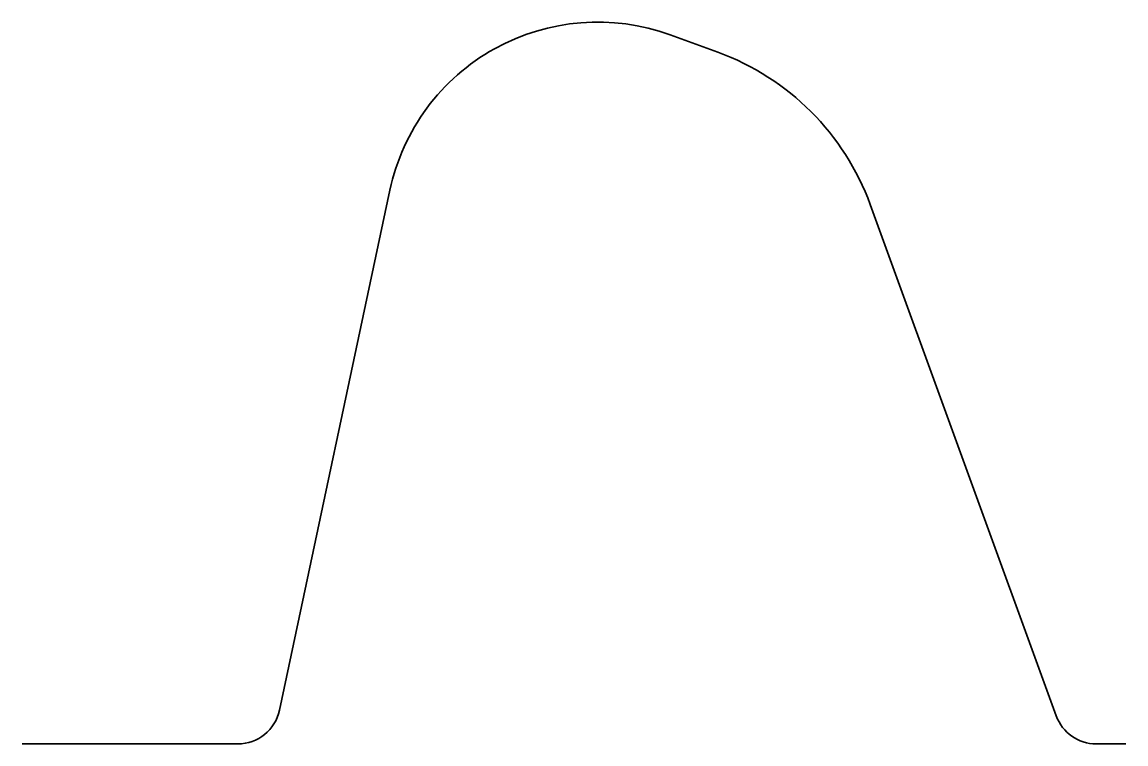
# Model space of a CAD drawing. Header units: millimetres. Extents: x -13 to 0, y 0 to 8.5.
import ezdxf

# ---------------------------------------------------------------- set-up
doc = ezdxf.new("R2010")
doc.units = ezdxf.units.MM
doc.layers.add('粗实线层', color=7, linetype='Continuous', lineweight=35)

msp = doc.modelspace()

# ---------------------------------------------------------------- linework, layer by layer
at = {"layer": '粗实线层', "color": 1}
for p, q in [((-5.368, 8.349), (-4.805, 8.144)), ((-9.97, 0.396), (-8.668, 6.52)), ((-0.82, 0.329), (-3.012, 6.351)), ((-10.459, 0), (-13, 0)), ((0, 0), (-0.35, 0))]:
    msp.add_line(p, q, dxfattribs=at)
for centre, radius, start, end in [((-6.223, 6), 2.5, 70, 168), ((-5.831, 5.325), 3, 20, 70), ((-10.459, 0.5), 0.5, 270, 348), ((-0.35, 0.5), 0.5, 200, 270)]:
    msp.add_arc(centre, radius, start, end, dxfattribs=at)

doc.saveas('drawing.dxf')
